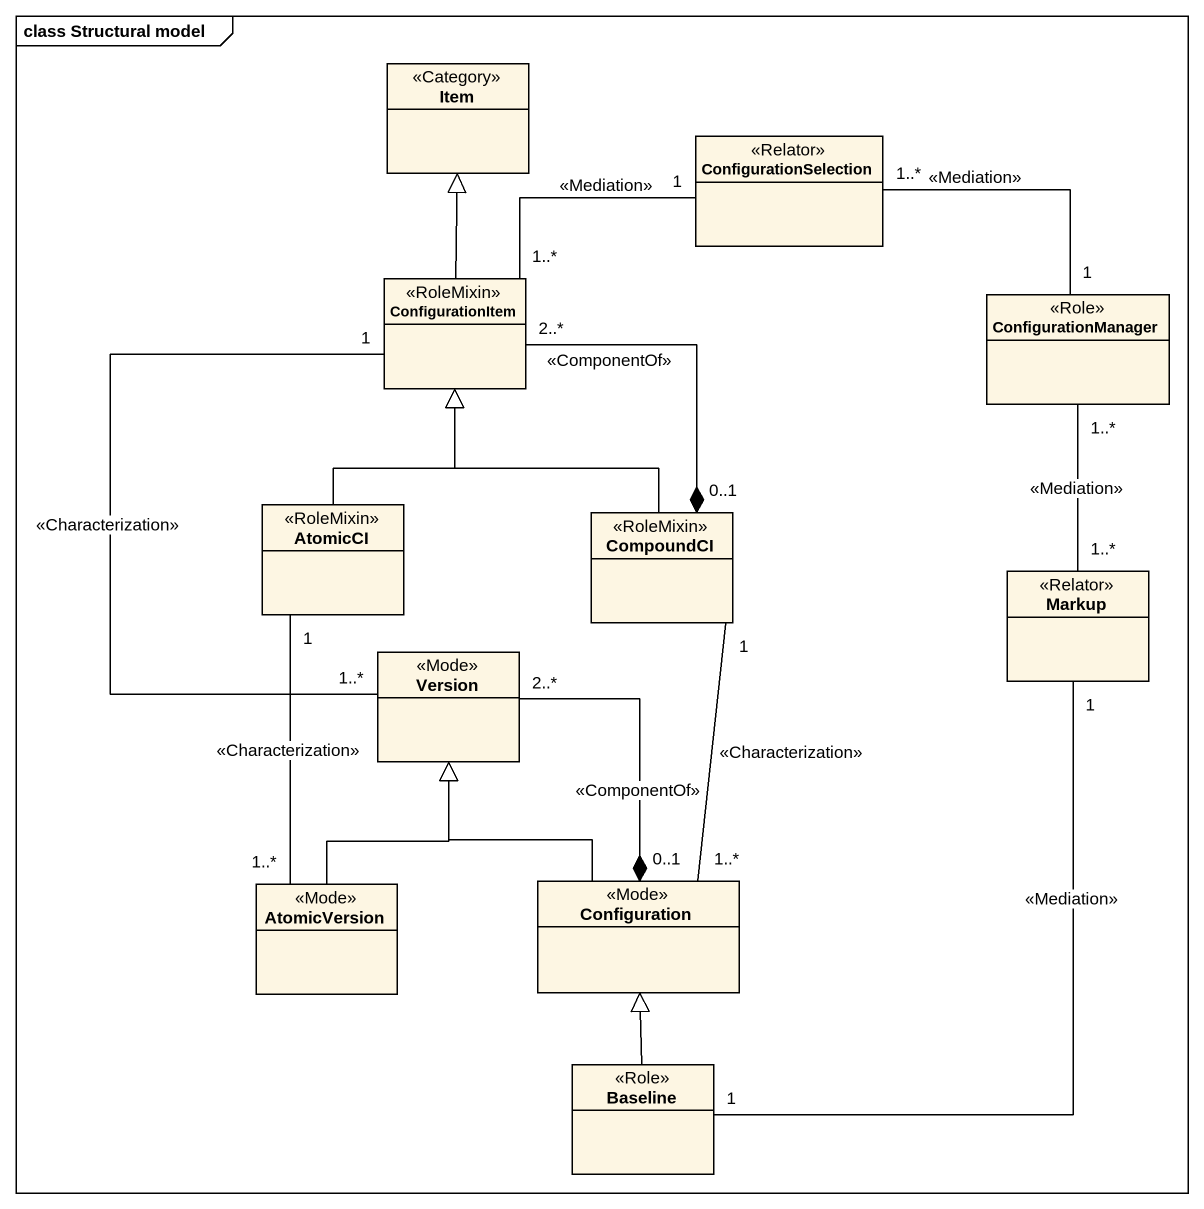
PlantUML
@startuml
mainframe class Structural model
hide circle
hide empty members
class Item <<Category>>
class ConfigurationSelection <<Relator>>
class ConfigurationItem <<RoleMixin>>
class ConfigurationManager <<Role>>
class AtomicCI <<RoleMixin>>
class CompoundCI <<RoleMixin>>
class Markup <<Relator>>
class Version <<Mode>>
class AtomicVersion <<Mode>>
class Configuration <<Mode>>
class Baseline <<Role>>
ConfigurationSelection "1" -left- "1..*" ConfigurationItem : <<Mediation>>
ConfigurationSelection "1..*" -right- "1" ConfigurationManager : <<Mediation>>
ConfigurationItem -up-|> Item
ConfigurationManager "1..*" -- "1..*" Markup : <<Mediation>>
AtomicCI -up-|> ConfigurationItem
CompoundCI "0..1" *-up- "2..*" ConfigurationItem : <<ComponentOf>>
CompoundCI -up-|> ConfigurationItem
Markup "1" -- "1" Baseline : <<Mediation>>
Version "1..*" -up- "1" ConfigurationItem : <<Characterization>>
AtomicVersion "1..*" -up- "1" AtomicCI : <<Characterization>>
AtomicVersion -up-|> Version
Configuration "1..*" -up- "1" CompoundCI : <<Characterization>>
Configuration -up-|> Version
Configuration "0..1" *-up- "2..*" Version : <<ComponentOf>>
Baseline -up-|> Configuration
@enduml
